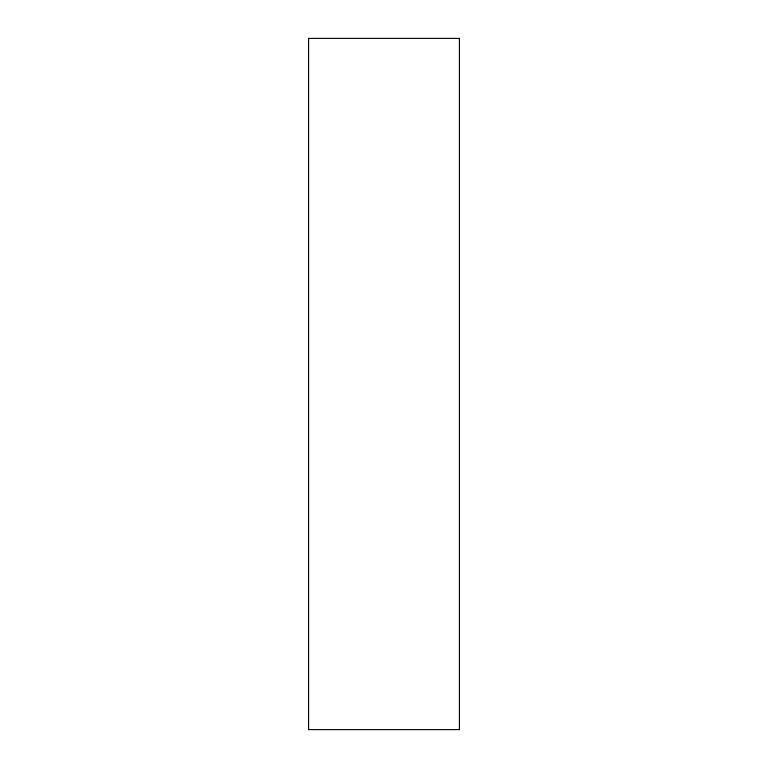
<?xml version="1.0" encoding="UTF-8"?>
<svg xmlns="http://www.w3.org/2000/svg" width="768" height="768" viewBox="0 0 768 768"><rect width="100%" height="100%" fill="white"/><g stroke="black" fill="none" stroke-linecap="round" stroke-linejoin="round"><path stroke-width="1.15" d="M459.408 38.4L308.592 38.4L308.592 729.6L459.408 729.6L459.408 38.4"/></g></svg>
